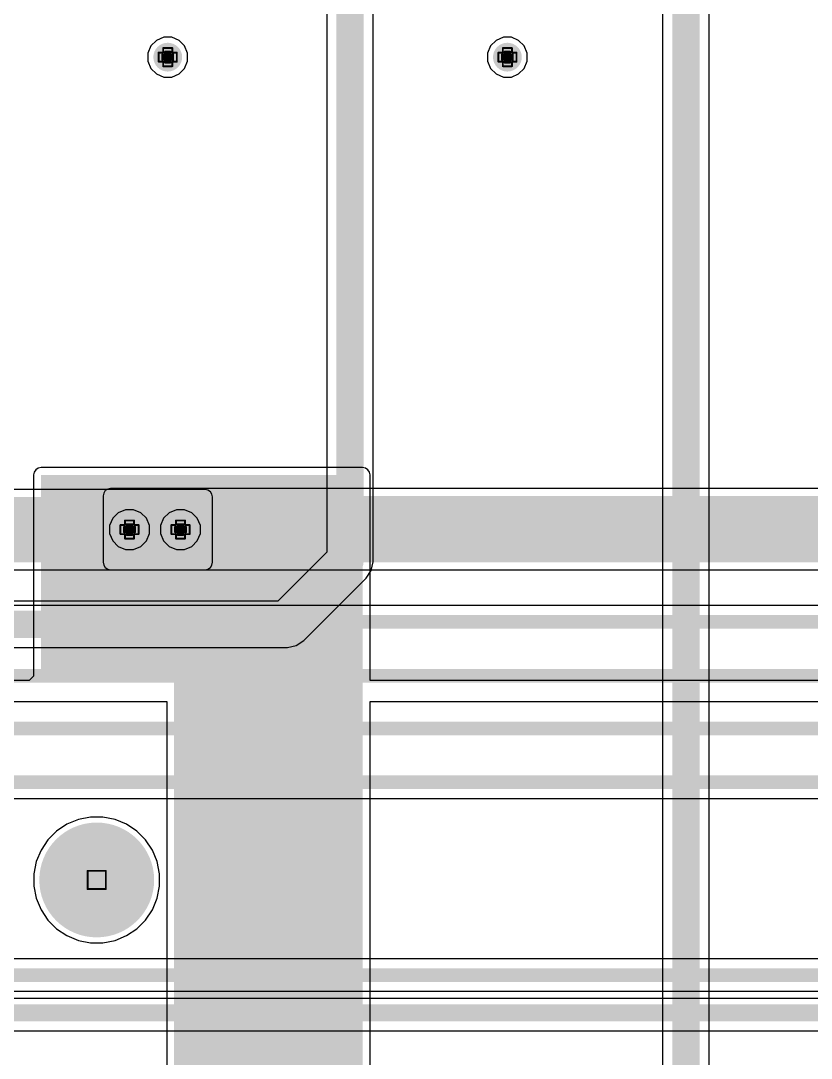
# Model space of a CAD drawing. Header units: inches. Extents: x -7 to 5163, y -3 to 5149.
# Drawn here: x 81.32 to 103.37, y 67.67 to 96.62 of the extents above; entities that cross this region are included whole.
import ezdxf

# ---------------------------------------------------------------- set-up
doc = ezdxf.new("R2010")
doc.units = ezdxf.units.IN
for name, color, linetype in [('Bottom Layer', 5, 'Continuous'), ('Bottom Solder', 6, 'Continuous'), ('Drill Drawing', 1, 'Continuous'), ('GND', 76, 'Continuous'), ('Multi-Layer', 9, 'Continuous'), ('Pad Holes', 156, 'Continuous'), ('PWR', 16, 'Continuous'), ('Top Layer', 1, 'Continuous'), ('Top Overlay', 2, 'Continuous'), ('Top Solder', 216, 'Continuous'), ('Via Holes', 16, 'Continuous')]:
    doc.layers.add(name, color=color, linetype=linetype)

msp = doc.modelspace()

# ---------------------------------------------------------------- hatches: boundary and pattern name
at = {"layer": 'Bottom Layer'}
h = msp.add_hatch(color=5, dxfattribs=at)
edge = h.paths.add_edge_path()
edge.add_arc((85.42, 95.606), 0.3, 0, 360)
h = msp.add_hatch(color=5, dxfattribs=at)
edge = h.paths.add_edge_path()
edge.add_arc((94.894, 95.606), 0.3, 0, 360)
msp.add_hatch(color=5, dxfattribs=at).paths.add_polyline_path([(9.55, 81.509), (86.462, 81.509), (86.462, 83.333), (9.55, 83.333)])
h = msp.add_hatch(color=5, dxfattribs=at)
edge = h.paths.add_edge_path()
edge.add_arc((84.353, 82.423), 0.3, 0, 360)
h = msp.add_hatch(color=5, dxfattribs=at)
edge = h.paths.add_edge_path()
edge.add_arc((85.776, 82.423), 0.3, 0, 360)
h = msp.add_hatch(color=5, dxfattribs=at)
edge = h.paths.add_edge_path()
edge.add_arc((83.439, 72.644), 1.5, 0, 360)
at = {"layer": 'Bottom Solder'}
h = msp.add_hatch(color=6, dxfattribs=at)
edge = h.paths.add_edge_path()
edge.add_arc((85.42, 95.606), 0.402, 0, 360)
h = msp.add_hatch(color=6, dxfattribs=at)
edge = h.paths.add_edge_path()
edge.add_arc((94.894, 95.606), 0.402, 0, 360)
h = msp.add_hatch(color=6, dxfattribs=at)
edge = h.paths.add_edge_path()
edge.add_arc((84.353, 82.423), 0.402, 0, 360)
h = msp.add_hatch(color=6, dxfattribs=at)
edge = h.paths.add_edge_path()
edge.add_arc((85.776, 82.423), 0.402, 0, 360)
h = msp.add_hatch(color=6, dxfattribs=at)
edge = h.paths.add_edge_path()
edge.add_arc((83.439, 72.644), 1.602, 0, 360)
at = {"layer": 'GND'}
h = msp.add_hatch(color=76, dxfattribs=at)
edge = h.paths.add_edge_path()
edge.add_arc((85.42, 95.606), 0.3, 0, 360)
h = msp.add_hatch(color=76, dxfattribs=at)
edge = h.paths.add_edge_path()
edge.add_arc((94.894, 95.606), 0.3, 0, 360)
h = msp.add_hatch(color=76, dxfattribs=at)
edge = h.paths.add_edge_path()
edge.add_arc((84.353, 82.423), 0.3, 0, 360)
h = msp.add_hatch(color=76, dxfattribs=at)
edge = h.paths.add_edge_path()
edge.add_arc((85.776, 82.423), 0.3, 0, 360)
h = msp.add_hatch(color=76, dxfattribs=at)
edge = h.paths.add_edge_path()
edge.add_arc((83.439, 72.644), 1.5, 0, 360)
at = {"layer": 'Multi-Layer'}
h = msp.add_hatch(color=9, dxfattribs=at)
edge = h.paths.add_edge_path()
edge.add_arc((83.439, 72.644), 1.5, 0, 360)
at = {"layer": 'Pad Holes'}
h = msp.add_hatch(color=7, dxfattribs=at)
edge = h.paths.add_edge_path()
edge.add_arc((83.439, 72.644), 1.5, 0, 360)
at = {"layer": 'PWR'}
h = msp.add_hatch(color=16, dxfattribs=at)
edge = h.paths.add_edge_path()
edge.add_arc((85.42, 95.606), 0.3, 0, 360)
h = msp.add_hatch(color=16, dxfattribs=at)
edge = h.paths.add_edge_path()
edge.add_arc((94.894, 95.606), 0.3, 0, 360)
for points in [[(81.885, 78.207), (90.856, 78.207), (90.856, 83.947), (81.885, 83.947)], [(85.598, 59.334), (90.856, 59.334), (90.856, 83.947), (85.598, 83.947)]]:
    msp.add_hatch(color=16, dxfattribs=at).paths.add_polyline_path(points)
h = msp.add_hatch(color=16, dxfattribs=at)
edge = h.paths.add_edge_path()
edge.add_arc((84.353, 82.423), 0.3, 0, 360)
h = msp.add_hatch(color=16, dxfattribs=at)
edge = h.paths.add_edge_path()
edge.add_arc((85.776, 82.423), 0.3, 0, 360)
h = msp.add_hatch(color=16, dxfattribs=at)
edge = h.paths.add_edge_path()
edge.add_arc((83.439, 72.644), 1.5, 0, 360)
at = {"layer": 'Top Layer'}
h = msp.add_hatch(color=1, dxfattribs=at)
edge = h.paths.add_edge_path()
edge.add_arc((85.42, 95.606), 0.3, 0, 360)
h = msp.add_hatch(color=1, dxfattribs=at)
edge = h.paths.add_edge_path()
edge.add_arc((94.894, 95.606), 0.3, 0, 360)
msp.add_hatch(color=1, dxfattribs=at).paths.add_polyline_path([(83.826, 81.509), (188.892, 81.509), (188.892, 83.363), (83.826, 83.363)])
h = msp.add_hatch(color=1, dxfattribs=at)
edge = h.paths.add_edge_path()
edge.add_arc((84.353, 82.423), 0.3, 0, 360)
h = msp.add_hatch(color=1, dxfattribs=at)
edge = h.paths.add_edge_path()
edge.add_arc((85.776, 82.423), 0.3, 0, 360)
h = msp.add_hatch(color=1, dxfattribs=at)
edge = h.paths.add_edge_path()
edge.add_arc((83.439, 72.644), 1.5, 0, 360)
at = {"layer": 'Top Solder'}
h = msp.add_hatch(color=216, dxfattribs=at)
edge = h.paths.add_edge_path()
edge.add_arc((85.42, 95.606), 0.402, 0, 360)
h = msp.add_hatch(color=216, dxfattribs=at)
edge = h.paths.add_edge_path()
edge.add_arc((94.894, 95.606), 0.402, 0, 360)
h = msp.add_hatch(color=216, dxfattribs=at)
edge = h.paths.add_edge_path()
edge.add_arc((84.353, 82.423), 0.402, 0, 360)
h = msp.add_hatch(color=216, dxfattribs=at)
edge = h.paths.add_edge_path()
edge.add_arc((85.776, 82.423), 0.402, 0, 360)
h = msp.add_hatch(color=216, dxfattribs=at)
edge = h.paths.add_edge_path()
edge.add_arc((83.439, 72.644), 1.602, 0, 360)
at = {"layer": 'Via Holes'}
h = msp.add_hatch(color=7, dxfattribs=at)
edge = h.paths.add_edge_path()
edge.add_arc((85.42, 95.606), 0.15, 0, 360)
h = msp.add_hatch(color=7, dxfattribs=at)
edge = h.paths.add_edge_path()
edge.add_arc((94.894, 95.606), 0.15, 0, 360)
h = msp.add_hatch(color=7, dxfattribs=at)
edge = h.paths.add_edge_path()
edge.add_arc((84.353, 82.423), 0.15, 0, 360)
h = msp.add_hatch(color=7, dxfattribs=at)
edge = h.paths.add_edge_path()
edge.add_arc((85.776, 82.423), 0.15, 0, 360)

# ---------------------------------------------------------------- linework, layer by layer
at = {"layer": 'Bottom Layer'}
for p, q in [((99.225, 127.965), (99.225, 11.321)), ((100.52, 11.053), (100.52, 127.965)), ((91.148, 81.525), (91.148, 116.852)), ((89.853, 116.584), (89.853, 81.793)), ((86.462, 83.54), (11.776, 83.54)), ((86.541, 83.524), (86.462, 83.54)), ((86.608, 83.479), (86.541, 83.524)), ((86.653, 83.412), (86.608, 83.479)), ((86.669, 83.333), (86.653, 83.412)), ((86.669, 81.509), (86.669, 83.333)), ((89.853, 81.793), (88.488, 80.429)), ((86.541, 81.317), (86.608, 81.362)), ((86.608, 81.362), (86.653, 81.429)), ((86.653, 81.429), (86.669, 81.509)), ((91.098, 81.277), (91.148, 81.525)), ((18.893, 81.301), (86.462, 81.301)), ((86.462, 81.301), (86.541, 81.317)), ((90.958, 81.067), (91.098, 81.277)), ((89.214, 79.324), (90.958, 81.067)), ((88.488, 80.429), (8.879, 80.429)), ((13.716, 79.134), (88.756, 79.134)), ((88.756, 79.134), (89.004, 79.183)), ((89.004, 79.183), (89.214, 79.324)), ((82.608, 74.198), (82.321, 74.006)), ((82.927, 74.331), (82.608, 74.198)), ((83.266, 74.398), (82.927, 74.331)), ((83.612, 74.398), (83.266, 74.398)), ((83.951, 74.331), (83.612, 74.398)), ((84.27, 74.198), (83.951, 74.331)), ((84.557, 74.006), (84.27, 74.198)), ((82.321, 74.006), (82.077, 73.762)), ((84.801, 73.762), (84.557, 74.006)), ((82.077, 73.762), (81.885, 73.475)), ((84.993, 73.475), (84.801, 73.762)), ((81.885, 73.475), (81.752, 73.156)), ((85.126, 73.156), (84.993, 73.475)), ((81.752, 73.156), (81.685, 72.817)), ((85.193, 72.817), (85.126, 73.156)), ((81.685, 72.817), (81.685, 72.471)), ((85.193, 72.471), (85.193, 72.817)), ((81.685, 72.471), (81.752, 72.132)), ((85.126, 72.132), (85.193, 72.471)), ((81.752, 72.132), (81.885, 71.813)), ((84.993, 71.813), (85.126, 72.132)), ((81.885, 71.813), (82.077, 71.526)), ((84.801, 71.526), (84.993, 71.813)), ((82.077, 71.526), (82.321, 71.282)), ((84.557, 71.282), (84.801, 71.526)), ((82.321, 71.282), (82.608, 71.09)), ((84.27, 71.09), (84.557, 71.282)), ((82.608, 71.09), (82.927, 70.957)), ((82.927, 70.957), (83.266, 70.89)), ((83.612, 70.89), (83.951, 70.957)), ((83.951, 70.957), (84.27, 71.09)), ((83.266, 70.89), (83.612, 70.89))]:
    msp.add_line(p, q, dxfattribs=at)
for points in [[(99.873, 11.053, 0.762, 0.762, 0), (99.873, 142.471, 0.762, 0.762, 0)], [(90.5, 81.525, 0.762, 0.762, 0), (90.5, 116.852, 0.762, 0.762, 0)], [(88.756, 79.781, 0.762, 0.762, 0), (90.5, 81.525, 0.762, 0.762, 0)], [(8.611, 79.781, 0.762, 0.762, 0), (88.756, 79.781, 0.762, 0.762, 0)]]:
    msp.add_lwpolyline(points, format="xyseb", dxfattribs=at)
for points in [[(90.31, 81.525, 0.381, 0.381, 1), (90.691, 81.525, 0.381, 0.381, 1)], [(90.31, 81.525, 0.381, 0.381, 1), (90.691, 81.525, 0.381, 0.381, 1)], [(88.566, 79.781, 0.381, 0.381, 1), (88.947, 79.781, 0.381, 0.381, 1)], [(88.566, 79.781, 0.381, 0.381, 1), (88.947, 79.781, 0.381, 0.381, 1)]]:
    msp.add_lwpolyline(points, format="xyseb", close=True, dxfattribs=at)
at = {"layer": 'Drill Drawing'}
for points in [[(85.293, 95.733, 0.0508, 0.0508, 0), (85.293, 95.86, 0.0508, 0.0508, 0)], [(85.293, 95.86, 0.0508, 0.0508, 0), (85.547, 95.86, 0.0508, 0.0508, 0)], [(85.547, 95.733, 0.0508, 0.0508, 0), (85.547, 95.86, 0.0508, 0.0508, 0)], [(94.767, 95.733, 0.0508, 0.0508, 0), (94.767, 95.86, 0.0508, 0.0508, 0)], [(94.767, 95.86, 0.0508, 0.0508, 0), (95.021, 95.86, 0.0508, 0.0508, 0)], [(95.021, 95.733, 0.0508, 0.0508, 0), (95.021, 95.86, 0.0508, 0.0508, 0)], [(85.166, 95.479, 0.0508, 0.0508, 0), (85.166, 95.733, 0.0508, 0.0508, 0)], [(85.166, 95.733, 0.0508, 0.0508, 0), (85.293, 95.733, 0.0508, 0.0508, 0)], [(85.268, 95.529, 0.0508, 0.0508, 0), (85.268, 95.682, 0.0508, 0.0508, 0)], [(85.268, 95.682, 0.0508, 0.0508, 0), (85.344, 95.682, 0.0508, 0.0508, 0)], [(85.268, 95.529, 0.0508, 0.0508, 0), (85.344, 95.529, 0.0508, 0.0508, 0)], [(85.344, 95.682, 0.0508, 0.0508, 0), (85.344, 95.758, 0.0508, 0.0508, 0)], [(85.344, 95.758, 0.0508, 0.0508, 0), (85.496, 95.758, 0.0508, 0.0508, 0)], [(85.344, 95.453, 0.0508, 0.0508, 0), (85.344, 95.529, 0.0508, 0.0508, 0)], [(85.496, 95.682, 0.0508, 0.0508, 0), (85.496, 95.758, 0.0508, 0.0508, 0)], [(85.496, 95.682, 0.0508, 0.0508, 0), (85.573, 95.682, 0.0508, 0.0508, 0)], [(85.496, 95.529, 0.0508, 0.0508, 0), (85.573, 95.529, 0.0508, 0.0508, 0)], [(85.496, 95.453, 0.0508, 0.0508, 0), (85.496, 95.529, 0.0508, 0.0508, 0)], [(85.547, 95.733, 0.0508, 0.0508, 0), (85.674, 95.733, 0.0508, 0.0508, 0)], [(85.573, 95.529, 0.0508, 0.0508, 0), (85.573, 95.682, 0.0508, 0.0508, 0)], [(85.674, 95.479, 0.0508, 0.0508, 0), (85.674, 95.733, 0.0508, 0.0508, 0)], [(94.64, 95.479, 0.0508, 0.0508, 0), (94.64, 95.733, 0.0508, 0.0508, 0)], [(94.64, 95.733, 0.0508, 0.0508, 0), (94.767, 95.733, 0.0508, 0.0508, 0)], [(94.742, 95.529, 0.0508, 0.0508, 0), (94.742, 95.682, 0.0508, 0.0508, 0)], [(94.742, 95.682, 0.0508, 0.0508, 0), (94.818, 95.682, 0.0508, 0.0508, 0)], [(94.742, 95.529, 0.0508, 0.0508, 0), (94.818, 95.529, 0.0508, 0.0508, 0)], [(94.818, 95.682, 0.0508, 0.0508, 0), (94.818, 95.758, 0.0508, 0.0508, 0)], [(94.818, 95.758, 0.0508, 0.0508, 0), (94.971, 95.758, 0.0508, 0.0508, 0)], [(94.818, 95.453, 0.0508, 0.0508, 0), (94.818, 95.529, 0.0508, 0.0508, 0)], [(94.971, 95.682, 0.0508, 0.0508, 0), (94.971, 95.758, 0.0508, 0.0508, 0)], [(94.971, 95.682, 0.0508, 0.0508, 0), (95.047, 95.682, 0.0508, 0.0508, 0)], [(94.971, 95.529, 0.0508, 0.0508, 0), (95.047, 95.529, 0.0508, 0.0508, 0)], [(94.971, 95.453, 0.0508, 0.0508, 0), (94.971, 95.529, 0.0508, 0.0508, 0)], [(95.021, 95.733, 0.0508, 0.0508, 0), (95.148, 95.733, 0.0508, 0.0508, 0)], [(95.047, 95.529, 0.0508, 0.0508, 0), (95.047, 95.682, 0.0508, 0.0508, 0)], [(95.148, 95.479, 0.0508, 0.0508, 0), (95.148, 95.733, 0.0508, 0.0508, 0)], [(85.166, 95.479, 0.0508, 0.0508, 0), (85.293, 95.479, 0.0508, 0.0508, 0)], [(85.293, 95.352, 0.0508, 0.0508, 0), (85.293, 95.479, 0.0508, 0.0508, 0)], [(85.293, 95.352, 0.0508, 0.0508, 0), (85.547, 95.352, 0.0508, 0.0508, 0)], [(85.344, 95.453, 0.0508, 0.0508, 0), (85.496, 95.453, 0.0508, 0.0508, 0)], [(85.547, 95.479, 0.0508, 0.0508, 0), (85.674, 95.479, 0.0508, 0.0508, 0)], [(85.547, 95.352, 0.0508, 0.0508, 0), (85.547, 95.479, 0.0508, 0.0508, 0)], [(94.64, 95.479, 0.0508, 0.0508, 0), (94.767, 95.479, 0.0508, 0.0508, 0)], [(94.767, 95.352, 0.0508, 0.0508, 0), (94.767, 95.479, 0.0508, 0.0508, 0)], [(94.767, 95.352, 0.0508, 0.0508, 0), (95.021, 95.352, 0.0508, 0.0508, 0)], [(94.818, 95.453, 0.0508, 0.0508, 0), (94.971, 95.453, 0.0508, 0.0508, 0)], [(95.021, 95.479, 0.0508, 0.0508, 0), (95.148, 95.479, 0.0508, 0.0508, 0)], [(95.021, 95.352, 0.0508, 0.0508, 0), (95.021, 95.479, 0.0508, 0.0508, 0)], [(84.099, 82.296, 0.0508, 0.0508, 0), (84.099, 82.55, 0.0508, 0.0508, 0)], [(84.099, 82.55, 0.0508, 0.0508, 0), (84.226, 82.55, 0.0508, 0.0508, 0)], [(84.201, 82.347, 0.0508, 0.0508, 0), (84.201, 82.499, 0.0508, 0.0508, 0)], [(84.201, 82.499, 0.0508, 0.0508, 0), (84.277, 82.499, 0.0508, 0.0508, 0)], [(84.226, 82.55, 0.0508, 0.0508, 0), (84.226, 82.677, 0.0508, 0.0508, 0)], [(84.226, 82.677, 0.0508, 0.0508, 0), (84.48, 82.677, 0.0508, 0.0508, 0)], [(84.277, 82.499, 0.0508, 0.0508, 0), (84.277, 82.575, 0.0508, 0.0508, 0)], [(84.277, 82.575, 0.0508, 0.0508, 0), (84.43, 82.575, 0.0508, 0.0508, 0)], [(84.43, 82.499, 0.0508, 0.0508, 0), (84.43, 82.575, 0.0508, 0.0508, 0)], [(84.43, 82.499, 0.0508, 0.0508, 0), (84.506, 82.499, 0.0508, 0.0508, 0)], [(84.48, 82.55, 0.0508, 0.0508, 0), (84.48, 82.677, 0.0508, 0.0508, 0)], [(84.48, 82.55, 0.0508, 0.0508, 0), (84.607, 82.55, 0.0508, 0.0508, 0)], [(84.506, 82.347, 0.0508, 0.0508, 0), (84.506, 82.499, 0.0508, 0.0508, 0)], [(84.607, 82.296, 0.0508, 0.0508, 0), (84.607, 82.55, 0.0508, 0.0508, 0)], [(85.522, 82.296, 0.0508, 0.0508, 0), (85.522, 82.55, 0.0508, 0.0508, 0)], [(85.522, 82.55, 0.0508, 0.0508, 0), (85.649, 82.55, 0.0508, 0.0508, 0)], [(85.623, 82.347, 0.0508, 0.0508, 0), (85.623, 82.499, 0.0508, 0.0508, 0)], [(85.623, 82.499, 0.0508, 0.0508, 0), (85.7, 82.499, 0.0508, 0.0508, 0)], [(85.649, 82.55, 0.0508, 0.0508, 0), (85.649, 82.677, 0.0508, 0.0508, 0)], [(85.649, 82.677, 0.0508, 0.0508, 0), (85.903, 82.677, 0.0508, 0.0508, 0)], [(85.7, 82.499, 0.0508, 0.0508, 0), (85.7, 82.575, 0.0508, 0.0508, 0)], [(85.7, 82.575, 0.0508, 0.0508, 0), (85.852, 82.575, 0.0508, 0.0508, 0)], [(85.852, 82.499, 0.0508, 0.0508, 0), (85.852, 82.575, 0.0508, 0.0508, 0)], [(85.852, 82.499, 0.0508, 0.0508, 0), (85.928, 82.499, 0.0508, 0.0508, 0)], [(85.903, 82.55, 0.0508, 0.0508, 0), (85.903, 82.677, 0.0508, 0.0508, 0)], [(85.903, 82.55, 0.0508, 0.0508, 0), (86.03, 82.55, 0.0508, 0.0508, 0)], [(85.928, 82.347, 0.0508, 0.0508, 0), (85.928, 82.499, 0.0508, 0.0508, 0)], [(86.03, 82.296, 0.0508, 0.0508, 0), (86.03, 82.55, 0.0508, 0.0508, 0)], [(84.099, 82.296, 0.0508, 0.0508, 0), (84.226, 82.296, 0.0508, 0.0508, 0)], [(84.201, 82.347, 0.0508, 0.0508, 0), (84.277, 82.347, 0.0508, 0.0508, 0)], [(84.226, 82.169, 0.0508, 0.0508, 0), (84.226, 82.296, 0.0508, 0.0508, 0)], [(84.277, 82.271, 0.0508, 0.0508, 0), (84.277, 82.347, 0.0508, 0.0508, 0)], [(84.277, 82.271, 0.0508, 0.0508, 0), (84.43, 82.271, 0.0508, 0.0508, 0)], [(84.43, 82.347, 0.0508, 0.0508, 0), (84.506, 82.347, 0.0508, 0.0508, 0)], [(84.43, 82.271, 0.0508, 0.0508, 0), (84.43, 82.347, 0.0508, 0.0508, 0)], [(84.48, 82.296, 0.0508, 0.0508, 0), (84.607, 82.296, 0.0508, 0.0508, 0)], [(84.48, 82.169, 0.0508, 0.0508, 0), (84.48, 82.296, 0.0508, 0.0508, 0)], [(85.522, 82.296, 0.0508, 0.0508, 0), (85.649, 82.296, 0.0508, 0.0508, 0)], [(85.623, 82.347, 0.0508, 0.0508, 0), (85.7, 82.347, 0.0508, 0.0508, 0)], [(85.649, 82.169, 0.0508, 0.0508, 0), (85.649, 82.296, 0.0508, 0.0508, 0)], [(85.7, 82.271, 0.0508, 0.0508, 0), (85.7, 82.347, 0.0508, 0.0508, 0)], [(85.7, 82.271, 0.0508, 0.0508, 0), (85.852, 82.271, 0.0508, 0.0508, 0)], [(85.852, 82.347, 0.0508, 0.0508, 0), (85.928, 82.347, 0.0508, 0.0508, 0)], [(85.852, 82.271, 0.0508, 0.0508, 0), (85.852, 82.347, 0.0508, 0.0508, 0)], [(85.903, 82.296, 0.0508, 0.0508, 0), (86.03, 82.296, 0.0508, 0.0508, 0)], [(85.903, 82.169, 0.0508, 0.0508, 0), (85.903, 82.296, 0.0508, 0.0508, 0)], [(84.226, 82.169, 0.0508, 0.0508, 0), (84.48, 82.169, 0.0508, 0.0508, 0)], [(85.649, 82.169, 0.0508, 0.0508, 0), (85.903, 82.169, 0.0508, 0.0508, 0)], [(83.185, 72.898, 0.0508, 0.0508, 0), (83.693, 72.898, 0.0508, 0.0508, 0)], [(83.185, 72.39, 0.0508, 0.0508, 0), (83.185, 72.898, 0.0508, 0.0508, 0)], [(83.693, 72.39, 0.0508, 0.0508, 0), (83.693, 72.898, 0.0508, 0.0508, 0)], [(83.185, 72.39, 0.0508, 0.0508, 0), (83.693, 72.39, 0.0508, 0.0508, 0)]]:
    msp.add_lwpolyline(points, format="xyseb", dxfattribs=at)
for points in [[(85.28, 95.86, 0.0254, 0.0254, 1), (85.306, 95.86, 0.0254, 0.0254, 1)], [(85.28, 95.86, 0.0254, 0.0254, 1), (85.306, 95.86, 0.0254, 0.0254, 1)], [(85.534, 95.86, 0.0254, 0.0254, 1), (85.56, 95.86, 0.0254, 0.0254, 1)], [(85.534, 95.86, 0.0254, 0.0254, 1), (85.56, 95.86, 0.0254, 0.0254, 1)], [(94.755, 95.86, 0.0254, 0.0254, 1), (94.78, 95.86, 0.0254, 0.0254, 1)], [(94.755, 95.86, 0.0254, 0.0254, 1), (94.78, 95.86, 0.0254, 0.0254, 1)], [(95.009, 95.86, 0.0254, 0.0254, 1), (95.034, 95.86, 0.0254, 0.0254, 1)], [(95.009, 95.86, 0.0254, 0.0254, 1), (95.034, 95.86, 0.0254, 0.0254, 1)], [(85.153, 95.733, 0.0254, 0.0254, 1), (85.179, 95.733, 0.0254, 0.0254, 1)], [(85.153, 95.733, 0.0254, 0.0254, 1), (85.179, 95.733, 0.0254, 0.0254, 1)], [(85.255, 95.682, 0.0254, 0.0254, 1), (85.28, 95.682, 0.0254, 0.0254, 1)], [(85.255, 95.682, 0.0254, 0.0254, 1), (85.28, 95.682, 0.0254, 0.0254, 1)], [(85.255, 95.529, 0.0254, 0.0254, 1), (85.28, 95.529, 0.0254, 0.0254, 1)], [(85.255, 95.529, 0.0254, 0.0254, 1), (85.28, 95.529, 0.0254, 0.0254, 1)], [(85.28, 95.733, 0.0254, 0.0254, 1), (85.306, 95.733, 0.0254, 0.0254, 1)], [(85.28, 95.733, 0.0254, 0.0254, 1), (85.306, 95.733, 0.0254, 0.0254, 1)], [(85.331, 95.758, 0.0254, 0.0254, 1), (85.357, 95.758, 0.0254, 0.0254, 1)], [(85.331, 95.758, 0.0254, 0.0254, 1), (85.357, 95.758, 0.0254, 0.0254, 1)], [(85.331, 95.682, 0.0254, 0.0254, 1), (85.357, 95.682, 0.0254, 0.0254, 1)], [(85.331, 95.682, 0.0254, 0.0254, 1), (85.357, 95.682, 0.0254, 0.0254, 1)], [(85.331, 95.529, 0.0254, 0.0254, 1), (85.357, 95.529, 0.0254, 0.0254, 1)], [(85.331, 95.529, 0.0254, 0.0254, 1), (85.357, 95.529, 0.0254, 0.0254, 1)], [(85.484, 95.758, 0.0254, 0.0254, 1), (85.509, 95.758, 0.0254, 0.0254, 1)], [(85.484, 95.758, 0.0254, 0.0254, 1), (85.509, 95.758, 0.0254, 0.0254, 1)], [(85.484, 95.682, 0.0254, 0.0254, 1), (85.509, 95.682, 0.0254, 0.0254, 1)], [(85.484, 95.682, 0.0254, 0.0254, 1), (85.509, 95.682, 0.0254, 0.0254, 1)], [(85.484, 95.529, 0.0254, 0.0254, 1), (85.509, 95.529, 0.0254, 0.0254, 1)], [(85.484, 95.529, 0.0254, 0.0254, 1), (85.509, 95.529, 0.0254, 0.0254, 1)], [(85.534, 95.733, 0.0254, 0.0254, 1), (85.56, 95.733, 0.0254, 0.0254, 1)], [(85.534, 95.733, 0.0254, 0.0254, 1), (85.56, 95.733, 0.0254, 0.0254, 1)], [(85.56, 95.682, 0.0254, 0.0254, 1), (85.585, 95.682, 0.0254, 0.0254, 1)], [(85.56, 95.682, 0.0254, 0.0254, 1), (85.585, 95.682, 0.0254, 0.0254, 1)], [(85.56, 95.529, 0.0254, 0.0254, 1), (85.585, 95.529, 0.0254, 0.0254, 1)], [(85.56, 95.529, 0.0254, 0.0254, 1), (85.585, 95.529, 0.0254, 0.0254, 1)], [(85.661, 95.733, 0.0254, 0.0254, 1), (85.687, 95.733, 0.0254, 0.0254, 1)], [(85.661, 95.733, 0.0254, 0.0254, 1), (85.687, 95.733, 0.0254, 0.0254, 1)], [(94.628, 95.733, 0.0254, 0.0254, 1), (94.653, 95.733, 0.0254, 0.0254, 1)], [(94.628, 95.733, 0.0254, 0.0254, 1), (94.653, 95.733, 0.0254, 0.0254, 1)], [(94.729, 95.682, 0.0254, 0.0254, 1), (94.755, 95.682, 0.0254, 0.0254, 1)], [(94.729, 95.682, 0.0254, 0.0254, 1), (94.755, 95.682, 0.0254, 0.0254, 1)], [(94.729, 95.529, 0.0254, 0.0254, 1), (94.755, 95.529, 0.0254, 0.0254, 1)], [(94.729, 95.529, 0.0254, 0.0254, 1), (94.755, 95.529, 0.0254, 0.0254, 1)], [(94.755, 95.733, 0.0254, 0.0254, 1), (94.78, 95.733, 0.0254, 0.0254, 1)], [(94.755, 95.733, 0.0254, 0.0254, 1), (94.78, 95.733, 0.0254, 0.0254, 1)], [(94.805, 95.758, 0.0254, 0.0254, 1), (94.831, 95.758, 0.0254, 0.0254, 1)], [(94.805, 95.758, 0.0254, 0.0254, 1), (94.831, 95.758, 0.0254, 0.0254, 1)], [(94.805, 95.682, 0.0254, 0.0254, 1), (94.831, 95.682, 0.0254, 0.0254, 1)], [(94.805, 95.682, 0.0254, 0.0254, 1), (94.831, 95.682, 0.0254, 0.0254, 1)], [(94.805, 95.529, 0.0254, 0.0254, 1), (94.831, 95.529, 0.0254, 0.0254, 1)], [(94.805, 95.529, 0.0254, 0.0254, 1), (94.831, 95.529, 0.0254, 0.0254, 1)], [(94.958, 95.758, 0.0254, 0.0254, 1), (94.983, 95.758, 0.0254, 0.0254, 1)], [(94.958, 95.758, 0.0254, 0.0254, 1), (94.983, 95.758, 0.0254, 0.0254, 1)], [(94.958, 95.682, 0.0254, 0.0254, 1), (94.983, 95.682, 0.0254, 0.0254, 1)], [(94.958, 95.682, 0.0254, 0.0254, 1), (94.983, 95.682, 0.0254, 0.0254, 1)], [(94.958, 95.529, 0.0254, 0.0254, 1), (94.983, 95.529, 0.0254, 0.0254, 1)], [(94.958, 95.529, 0.0254, 0.0254, 1), (94.983, 95.529, 0.0254, 0.0254, 1)], [(95.009, 95.733, 0.0254, 0.0254, 1), (95.034, 95.733, 0.0254, 0.0254, 1)], [(95.009, 95.733, 0.0254, 0.0254, 1), (95.034, 95.733, 0.0254, 0.0254, 1)], [(95.034, 95.682, 0.0254, 0.0254, 1), (95.059, 95.682, 0.0254, 0.0254, 1)], [(95.034, 95.682, 0.0254, 0.0254, 1), (95.059, 95.682, 0.0254, 0.0254, 1)], [(95.034, 95.529, 0.0254, 0.0254, 1), (95.059, 95.529, 0.0254, 0.0254, 1)], [(95.034, 95.529, 0.0254, 0.0254, 1), (95.059, 95.529, 0.0254, 0.0254, 1)], [(95.136, 95.733, 0.0254, 0.0254, 1), (95.161, 95.733, 0.0254, 0.0254, 1)], [(95.136, 95.733, 0.0254, 0.0254, 1), (95.161, 95.733, 0.0254, 0.0254, 1)], [(85.153, 95.479, 0.0254, 0.0254, 1), (85.179, 95.479, 0.0254, 0.0254, 1)], [(85.153, 95.479, 0.0254, 0.0254, 1), (85.179, 95.479, 0.0254, 0.0254, 1)], [(85.28, 95.479, 0.0254, 0.0254, 1), (85.306, 95.479, 0.0254, 0.0254, 1)], [(85.28, 95.479, 0.0254, 0.0254, 1), (85.306, 95.479, 0.0254, 0.0254, 1)], [(85.28, 95.352, 0.0254, 0.0254, 1), (85.306, 95.352, 0.0254, 0.0254, 1)], [(85.28, 95.352, 0.0254, 0.0254, 1), (85.306, 95.352, 0.0254, 0.0254, 1)], [(85.331, 95.453, 0.0254, 0.0254, 1), (85.357, 95.453, 0.0254, 0.0254, 1)], [(85.331, 95.453, 0.0254, 0.0254, 1), (85.357, 95.453, 0.0254, 0.0254, 1)], [(85.484, 95.453, 0.0254, 0.0254, 1), (85.509, 95.453, 0.0254, 0.0254, 1)], [(85.484, 95.453, 0.0254, 0.0254, 1), (85.509, 95.453, 0.0254, 0.0254, 1)], [(85.534, 95.479, 0.0254, 0.0254, 1), (85.56, 95.479, 0.0254, 0.0254, 1)], [(85.534, 95.479, 0.0254, 0.0254, 1), (85.56, 95.479, 0.0254, 0.0254, 1)], [(85.534, 95.352, 0.0254, 0.0254, 1), (85.56, 95.352, 0.0254, 0.0254, 1)], [(85.534, 95.352, 0.0254, 0.0254, 1), (85.56, 95.352, 0.0254, 0.0254, 1)], [(85.661, 95.479, 0.0254, 0.0254, 1), (85.687, 95.479, 0.0254, 0.0254, 1)], [(85.661, 95.479, 0.0254, 0.0254, 1), (85.687, 95.479, 0.0254, 0.0254, 1)], [(94.628, 95.479, 0.0254, 0.0254, 1), (94.653, 95.479, 0.0254, 0.0254, 1)], [(94.628, 95.479, 0.0254, 0.0254, 1), (94.653, 95.479, 0.0254, 0.0254, 1)], [(94.755, 95.479, 0.0254, 0.0254, 1), (94.78, 95.479, 0.0254, 0.0254, 1)], [(94.755, 95.479, 0.0254, 0.0254, 1), (94.78, 95.479, 0.0254, 0.0254, 1)], [(94.755, 95.352, 0.0254, 0.0254, 1), (94.78, 95.352, 0.0254, 0.0254, 1)], [(94.755, 95.352, 0.0254, 0.0254, 1), (94.78, 95.352, 0.0254, 0.0254, 1)], [(94.805, 95.453, 0.0254, 0.0254, 1), (94.831, 95.453, 0.0254, 0.0254, 1)], [(94.805, 95.453, 0.0254, 0.0254, 1), (94.831, 95.453, 0.0254, 0.0254, 1)], [(94.958, 95.453, 0.0254, 0.0254, 1), (94.983, 95.453, 0.0254, 0.0254, 1)], [(94.958, 95.453, 0.0254, 0.0254, 1), (94.983, 95.453, 0.0254, 0.0254, 1)], [(95.009, 95.479, 0.0254, 0.0254, 1), (95.034, 95.479, 0.0254, 0.0254, 1)], [(95.009, 95.479, 0.0254, 0.0254, 1), (95.034, 95.479, 0.0254, 0.0254, 1)], [(95.009, 95.352, 0.0254, 0.0254, 1), (95.034, 95.352, 0.0254, 0.0254, 1)], [(95.009, 95.352, 0.0254, 0.0254, 1), (95.034, 95.352, 0.0254, 0.0254, 1)], [(95.136, 95.479, 0.0254, 0.0254, 1), (95.161, 95.479, 0.0254, 0.0254, 1)], [(95.136, 95.479, 0.0254, 0.0254, 1), (95.161, 95.479, 0.0254, 0.0254, 1)], [(84.087, 82.55, 0.0254, 0.0254, 1), (84.112, 82.55, 0.0254, 0.0254, 1)], [(84.087, 82.55, 0.0254, 0.0254, 1), (84.112, 82.55, 0.0254, 0.0254, 1)], [(84.188, 82.499, 0.0254, 0.0254, 1), (84.214, 82.499, 0.0254, 0.0254, 1)], [(84.188, 82.499, 0.0254, 0.0254, 1), (84.214, 82.499, 0.0254, 0.0254, 1)], [(84.214, 82.677, 0.0254, 0.0254, 1), (84.239, 82.677, 0.0254, 0.0254, 1)], [(84.214, 82.677, 0.0254, 0.0254, 1), (84.239, 82.677, 0.0254, 0.0254, 1)], [(84.214, 82.55, 0.0254, 0.0254, 1), (84.239, 82.55, 0.0254, 0.0254, 1)], [(84.214, 82.55, 0.0254, 0.0254, 1), (84.239, 82.55, 0.0254, 0.0254, 1)], [(84.264, 82.575, 0.0254, 0.0254, 1), (84.29, 82.575, 0.0254, 0.0254, 1)], [(84.264, 82.575, 0.0254, 0.0254, 1), (84.29, 82.575, 0.0254, 0.0254, 1)], [(84.264, 82.499, 0.0254, 0.0254, 1), (84.29, 82.499, 0.0254, 0.0254, 1)], [(84.264, 82.499, 0.0254, 0.0254, 1), (84.29, 82.499, 0.0254, 0.0254, 1)], [(84.417, 82.575, 0.0254, 0.0254, 1), (84.442, 82.575, 0.0254, 0.0254, 1)], [(84.417, 82.575, 0.0254, 0.0254, 1), (84.442, 82.575, 0.0254, 0.0254, 1)], [(84.417, 82.499, 0.0254, 0.0254, 1), (84.442, 82.499, 0.0254, 0.0254, 1)], [(84.417, 82.499, 0.0254, 0.0254, 1), (84.442, 82.499, 0.0254, 0.0254, 1)], [(84.468, 82.677, 0.0254, 0.0254, 1), (84.493, 82.677, 0.0254, 0.0254, 1)], [(84.468, 82.677, 0.0254, 0.0254, 1), (84.493, 82.677, 0.0254, 0.0254, 1)], [(84.468, 82.55, 0.0254, 0.0254, 1), (84.493, 82.55, 0.0254, 0.0254, 1)], [(84.468, 82.55, 0.0254, 0.0254, 1), (84.493, 82.55, 0.0254, 0.0254, 1)], [(84.493, 82.499, 0.0254, 0.0254, 1), (84.519, 82.499, 0.0254, 0.0254, 1)], [(84.493, 82.499, 0.0254, 0.0254, 1), (84.519, 82.499, 0.0254, 0.0254, 1)], [(84.595, 82.55, 0.0254, 0.0254, 1), (84.62, 82.55, 0.0254, 0.0254, 1)], [(84.595, 82.55, 0.0254, 0.0254, 1), (84.62, 82.55, 0.0254, 0.0254, 1)], [(85.509, 82.55, 0.0254, 0.0254, 1), (85.534, 82.55, 0.0254, 0.0254, 1)], [(85.509, 82.55, 0.0254, 0.0254, 1), (85.534, 82.55, 0.0254, 0.0254, 1)], [(85.611, 82.499, 0.0254, 0.0254, 1), (85.636, 82.499, 0.0254, 0.0254, 1)], [(85.611, 82.499, 0.0254, 0.0254, 1), (85.636, 82.499, 0.0254, 0.0254, 1)], [(85.636, 82.677, 0.0254, 0.0254, 1), (85.661, 82.677, 0.0254, 0.0254, 1)], [(85.636, 82.677, 0.0254, 0.0254, 1), (85.661, 82.677, 0.0254, 0.0254, 1)], [(85.636, 82.55, 0.0254, 0.0254, 1), (85.661, 82.55, 0.0254, 0.0254, 1)], [(85.636, 82.55, 0.0254, 0.0254, 1), (85.661, 82.55, 0.0254, 0.0254, 1)], [(85.687, 82.575, 0.0254, 0.0254, 1), (85.712, 82.575, 0.0254, 0.0254, 1)], [(85.687, 82.575, 0.0254, 0.0254, 1), (85.712, 82.575, 0.0254, 0.0254, 1)], [(85.687, 82.499, 0.0254, 0.0254, 1), (85.712, 82.499, 0.0254, 0.0254, 1)], [(85.687, 82.499, 0.0254, 0.0254, 1), (85.712, 82.499, 0.0254, 0.0254, 1)], [(85.839, 82.575, 0.0254, 0.0254, 1), (85.865, 82.575, 0.0254, 0.0254, 1)], [(85.839, 82.575, 0.0254, 0.0254, 1), (85.865, 82.575, 0.0254, 0.0254, 1)], [(85.839, 82.499, 0.0254, 0.0254, 1), (85.865, 82.499, 0.0254, 0.0254, 1)], [(85.839, 82.499, 0.0254, 0.0254, 1), (85.865, 82.499, 0.0254, 0.0254, 1)], [(85.89, 82.677, 0.0254, 0.0254, 1), (85.915, 82.677, 0.0254, 0.0254, 1)], [(85.89, 82.677, 0.0254, 0.0254, 1), (85.915, 82.677, 0.0254, 0.0254, 1)], [(85.89, 82.55, 0.0254, 0.0254, 1), (85.915, 82.55, 0.0254, 0.0254, 1)], [(85.89, 82.55, 0.0254, 0.0254, 1), (85.915, 82.55, 0.0254, 0.0254, 1)], [(85.915, 82.499, 0.0254, 0.0254, 1), (85.941, 82.499, 0.0254, 0.0254, 1)], [(85.915, 82.499, 0.0254, 0.0254, 1), (85.941, 82.499, 0.0254, 0.0254, 1)], [(86.017, 82.55, 0.0254, 0.0254, 1), (86.043, 82.55, 0.0254, 0.0254, 1)], [(86.017, 82.55, 0.0254, 0.0254, 1), (86.043, 82.55, 0.0254, 0.0254, 1)], [(84.087, 82.296, 0.0254, 0.0254, 1), (84.112, 82.296, 0.0254, 0.0254, 1)], [(84.087, 82.296, 0.0254, 0.0254, 1), (84.112, 82.296, 0.0254, 0.0254, 1)], [(84.188, 82.347, 0.0254, 0.0254, 1), (84.214, 82.347, 0.0254, 0.0254, 1)], [(84.188, 82.347, 0.0254, 0.0254, 1), (84.214, 82.347, 0.0254, 0.0254, 1)], [(84.214, 82.296, 0.0254, 0.0254, 1), (84.239, 82.296, 0.0254, 0.0254, 1)], [(84.214, 82.296, 0.0254, 0.0254, 1), (84.239, 82.296, 0.0254, 0.0254, 1)], [(84.264, 82.347, 0.0254, 0.0254, 1), (84.29, 82.347, 0.0254, 0.0254, 1)], [(84.264, 82.347, 0.0254, 0.0254, 1), (84.29, 82.347, 0.0254, 0.0254, 1)], [(84.264, 82.271, 0.0254, 0.0254, 1), (84.29, 82.271, 0.0254, 0.0254, 1)], [(84.264, 82.271, 0.0254, 0.0254, 1), (84.29, 82.271, 0.0254, 0.0254, 1)], [(84.417, 82.347, 0.0254, 0.0254, 1), (84.442, 82.347, 0.0254, 0.0254, 1)], [(84.417, 82.347, 0.0254, 0.0254, 1), (84.442, 82.347, 0.0254, 0.0254, 1)], [(84.417, 82.271, 0.0254, 0.0254, 1), (84.442, 82.271, 0.0254, 0.0254, 1)], [(84.417, 82.271, 0.0254, 0.0254, 1), (84.442, 82.271, 0.0254, 0.0254, 1)], [(84.468, 82.296, 0.0254, 0.0254, 1), (84.493, 82.296, 0.0254, 0.0254, 1)], [(84.468, 82.296, 0.0254, 0.0254, 1), (84.493, 82.296, 0.0254, 0.0254, 1)], [(84.493, 82.347, 0.0254, 0.0254, 1), (84.519, 82.347, 0.0254, 0.0254, 1)], [(84.493, 82.347, 0.0254, 0.0254, 1), (84.519, 82.347, 0.0254, 0.0254, 1)], [(84.595, 82.296, 0.0254, 0.0254, 1), (84.62, 82.296, 0.0254, 0.0254, 1)], [(84.595, 82.296, 0.0254, 0.0254, 1), (84.62, 82.296, 0.0254, 0.0254, 1)], [(85.509, 82.296, 0.0254, 0.0254, 1), (85.534, 82.296, 0.0254, 0.0254, 1)], [(85.509, 82.296, 0.0254, 0.0254, 1), (85.534, 82.296, 0.0254, 0.0254, 1)], [(85.611, 82.347, 0.0254, 0.0254, 1), (85.636, 82.347, 0.0254, 0.0254, 1)], [(85.611, 82.347, 0.0254, 0.0254, 1), (85.636, 82.347, 0.0254, 0.0254, 1)], [(85.636, 82.296, 0.0254, 0.0254, 1), (85.661, 82.296, 0.0254, 0.0254, 1)], [(85.636, 82.296, 0.0254, 0.0254, 1), (85.661, 82.296, 0.0254, 0.0254, 1)], [(85.687, 82.347, 0.0254, 0.0254, 1), (85.712, 82.347, 0.0254, 0.0254, 1)], [(85.687, 82.347, 0.0254, 0.0254, 1), (85.712, 82.347, 0.0254, 0.0254, 1)], [(85.687, 82.271, 0.0254, 0.0254, 1), (85.712, 82.271, 0.0254, 0.0254, 1)], [(85.687, 82.271, 0.0254, 0.0254, 1), (85.712, 82.271, 0.0254, 0.0254, 1)], [(85.839, 82.347, 0.0254, 0.0254, 1), (85.865, 82.347, 0.0254, 0.0254, 1)], [(85.839, 82.347, 0.0254, 0.0254, 1), (85.865, 82.347, 0.0254, 0.0254, 1)], [(85.839, 82.271, 0.0254, 0.0254, 1), (85.865, 82.271, 0.0254, 0.0254, 1)], [(85.839, 82.271, 0.0254, 0.0254, 1), (85.865, 82.271, 0.0254, 0.0254, 1)], [(85.89, 82.296, 0.0254, 0.0254, 1), (85.915, 82.296, 0.0254, 0.0254, 1)], [(85.89, 82.296, 0.0254, 0.0254, 1), (85.915, 82.296, 0.0254, 0.0254, 1)], [(85.915, 82.347, 0.0254, 0.0254, 1), (85.941, 82.347, 0.0254, 0.0254, 1)], [(85.915, 82.347, 0.0254, 0.0254, 1), (85.941, 82.347, 0.0254, 0.0254, 1)], [(86.017, 82.296, 0.0254, 0.0254, 1), (86.043, 82.296, 0.0254, 0.0254, 1)], [(86.017, 82.296, 0.0254, 0.0254, 1), (86.043, 82.296, 0.0254, 0.0254, 1)], [(84.214, 82.169, 0.0254, 0.0254, 1), (84.239, 82.169, 0.0254, 0.0254, 1)], [(84.214, 82.169, 0.0254, 0.0254, 1), (84.239, 82.169, 0.0254, 0.0254, 1)], [(84.468, 82.169, 0.0254, 0.0254, 1), (84.493, 82.169, 0.0254, 0.0254, 1)], [(84.468, 82.169, 0.0254, 0.0254, 1), (84.493, 82.169, 0.0254, 0.0254, 1)], [(85.636, 82.169, 0.0254, 0.0254, 1), (85.661, 82.169, 0.0254, 0.0254, 1)], [(85.636, 82.169, 0.0254, 0.0254, 1), (85.661, 82.169, 0.0254, 0.0254, 1)], [(85.89, 82.169, 0.0254, 0.0254, 1), (85.915, 82.169, 0.0254, 0.0254, 1)], [(85.89, 82.169, 0.0254, 0.0254, 1), (85.915, 82.169, 0.0254, 0.0254, 1)], [(83.172, 72.898, 0.0254, 0.0254, 1), (83.198, 72.898, 0.0254, 0.0254, 1)], [(83.172, 72.898, 0.0254, 0.0254, 1), (83.198, 72.898, 0.0254, 0.0254, 1)], [(83.68, 72.898, 0.0254, 0.0254, 1), (83.706, 72.898, 0.0254, 0.0254, 1)], [(83.68, 72.898, 0.0254, 0.0254, 1), (83.706, 72.898, 0.0254, 0.0254, 1)], [(83.172, 72.39, 0.0254, 0.0254, 1), (83.198, 72.39, 0.0254, 0.0254, 1)], [(83.172, 72.39, 0.0254, 0.0254, 1), (83.198, 72.39, 0.0254, 0.0254, 1)], [(83.68, 72.39, 0.0254, 0.0254, 1), (83.706, 72.39, 0.0254, 0.0254, 1)], [(83.68, 72.39, 0.0254, 0.0254, 1), (83.706, 72.39, 0.0254, 0.0254, 1)]]:
    msp.add_lwpolyline(points, format="xyseb", close=True, dxfattribs=at)
at = {"layer": 'GND'}
for p, q in [((84.04, 82.893), (83.884, 82.737)), ((84.243, 82.977), (84.04, 82.893)), ((84.464, 82.977), (84.243, 82.977)), ((84.667, 82.893), (84.464, 82.977)), ((84.823, 82.737), (84.667, 82.893)), ((85.462, 82.893), (85.306, 82.737)), ((85.666, 82.977), (85.462, 82.893)), ((85.886, 82.977), (85.666, 82.977)), ((86.09, 82.893), (85.886, 82.977)), ((86.245, 82.737), (86.09, 82.893)), ((83.884, 82.737), (83.799, 82.533)), ((83.799, 82.533), (83.799, 82.313)), ((84.907, 82.533), (84.823, 82.737)), ((84.907, 82.313), (84.907, 82.533)), ((85.306, 82.737), (85.222, 82.533)), ((85.222, 82.533), (85.222, 82.313)), ((86.33, 82.533), (86.245, 82.737)), ((86.33, 82.313), (86.33, 82.533)), ((83.799, 82.313), (83.884, 82.109)), ((84.823, 82.109), (84.907, 82.313)), ((85.222, 82.313), (85.306, 82.109)), ((86.245, 82.109), (86.33, 82.313)), ((83.884, 82.109), (84.04, 81.953)), ((84.04, 81.953), (84.243, 81.869)), ((84.464, 81.869), (84.667, 81.953)), ((84.667, 81.953), (84.823, 82.109)), ((85.306, 82.109), (85.462, 81.953)), ((85.462, 81.953), (85.666, 81.869)), ((85.886, 81.869), (86.09, 81.953)), ((86.09, 81.953), (86.245, 82.109)), ((84.243, 81.869), (84.464, 81.869)), ((85.666, 81.869), (85.886, 81.869)), ((82.608, 74.198), (82.321, 74.006)), ((82.927, 74.331), (82.608, 74.198)), ((83.266, 74.398), (82.927, 74.331)), ((83.612, 74.398), (83.266, 74.398)), ((83.951, 74.331), (83.612, 74.398)), ((84.27, 74.198), (83.951, 74.331)), ((84.557, 74.006), (84.27, 74.198)), ((82.321, 74.006), (82.077, 73.762)), ((84.801, 73.762), (84.557, 74.006)), ((82.077, 73.762), (81.885, 73.475)), ((84.993, 73.475), (84.801, 73.762)), ((81.885, 73.475), (81.752, 73.156)), ((85.126, 73.156), (84.993, 73.475)), ((81.752, 73.156), (81.685, 72.817)), ((85.193, 72.817), (85.126, 73.156)), ((81.685, 72.817), (81.685, 72.471)), ((85.193, 72.471), (85.193, 72.817)), ((81.685, 72.471), (81.752, 72.132)), ((85.126, 72.132), (85.193, 72.471)), ((81.752, 72.132), (81.885, 71.813)), ((84.993, 71.813), (85.126, 72.132)), ((81.885, 71.813), (82.077, 71.526)), ((84.801, 71.526), (84.993, 71.813)), ((82.077, 71.526), (82.321, 71.282)), ((84.557, 71.282), (84.801, 71.526)), ((82.321, 71.282), (82.608, 71.09)), ((84.27, 71.09), (84.557, 71.282)), ((82.608, 71.09), (82.927, 70.957)), ((82.927, 70.957), (83.266, 70.89)), ((83.612, 70.89), (83.951, 70.957)), ((83.951, 70.957), (84.27, 71.09)), ((83.266, 70.89), (83.612, 70.89))]:
    msp.add_line(p, q, dxfattribs=at)
at = {"layer": 'PWR'}
for p, q in [((85.31, 96.16), (85.106, 96.075)), ((85.53, 96.16), (85.31, 96.16)), ((85.734, 96.075), (85.53, 96.16)), ((94.784, 96.16), (94.581, 96.075)), ((95.005, 96.16), (94.784, 96.16)), ((95.208, 96.075), (95.005, 96.16)), ((84.951, 95.919), (84.866, 95.716)), ((85.106, 96.075), (84.951, 95.919)), ((85.89, 95.919), (85.734, 96.075)), ((85.974, 95.716), (85.89, 95.919)), ((94.425, 95.919), (94.34, 95.716)), ((94.581, 96.075), (94.425, 95.919)), ((95.364, 95.919), (95.208, 96.075)), ((95.448, 95.716), (95.364, 95.919)), ((84.866, 95.716), (84.866, 95.495)), ((85.974, 95.495), (85.974, 95.716)), ((94.34, 95.716), (94.34, 95.495)), ((95.448, 95.495), (95.448, 95.716)), ((84.866, 95.495), (84.951, 95.292)), ((84.951, 95.292), (85.106, 95.136)), ((85.734, 95.136), (85.89, 95.292)), ((85.89, 95.292), (85.974, 95.495)), ((94.34, 95.495), (94.425, 95.292)), ((94.425, 95.292), (94.581, 95.136)), ((95.208, 95.136), (95.364, 95.292)), ((95.364, 95.292), (95.448, 95.495)), ((85.106, 95.136), (85.31, 95.052)), ((85.31, 95.052), (85.53, 95.052)), ((85.53, 95.052), (85.734, 95.136)), ((94.581, 95.136), (94.784, 95.052)), ((94.784, 95.052), (95.005, 95.052)), ((95.005, 95.052), (95.208, 95.136)), ((81.693, 84.026), (81.677, 83.947)), ((81.738, 84.093), (81.693, 84.026)), ((81.805, 84.138), (81.738, 84.093)), ((81.885, 84.154), (81.805, 84.138)), ((90.856, 84.154), (81.885, 84.154)), ((90.935, 84.138), (90.856, 84.154)), ((91.002, 84.093), (90.935, 84.138)), ((91.047, 84.026), (91.002, 84.093)), ((91.063, 83.947), (91.047, 84.026)), ((81.677, 83.947), (81.677, 78.334)), ((91.063, 78.207), (91.063, 83.947)), ((81.55, 78.207), (19.703, 78.207)), ((81.677, 78.334), (81.55, 78.207)), ((185.598, 78.207), (91.063, 78.207)), ((13.382, 77.622), (85.391, 77.622)), ((85.391, 77.622), (85.391, 59.334)), ((91.063, 59.334), (91.063, 77.622)), ((91.063, 77.622), (137.015, 77.622)), ((82.608, 74.198), (82.321, 74.006)), ((82.927, 74.331), (82.608, 74.198)), ((83.266, 74.398), (82.927, 74.331)), ((83.612, 74.398), (83.266, 74.398)), ((83.951, 74.331), (83.612, 74.398)), ((84.27, 74.198), (83.951, 74.331)), ((84.557, 74.006), (84.27, 74.198)), ((82.321, 74.006), (82.077, 73.762)), ((84.801, 73.762), (84.557, 74.006)), ((82.077, 73.762), (81.885, 73.475)), ((84.993, 73.475), (84.801, 73.762)), ((81.885, 73.475), (81.752, 73.156)), ((85.126, 73.156), (84.993, 73.475)), ((81.752, 73.156), (81.685, 72.817)), ((85.193, 72.817), (85.126, 73.156)), ((81.685, 72.817), (81.685, 72.471)), ((85.193, 72.471), (85.193, 72.817)), ((81.685, 72.471), (81.752, 72.132)), ((85.126, 72.132), (85.193, 72.471)), ((81.752, 72.132), (81.885, 71.813)), ((84.993, 71.813), (85.126, 72.132)), ((81.885, 71.813), (82.077, 71.526)), ((84.801, 71.526), (84.993, 71.813)), ((82.077, 71.526), (82.321, 71.282)), ((84.557, 71.282), (84.801, 71.526)), ((82.321, 71.282), (82.608, 71.09)), ((84.27, 71.09), (84.557, 71.282)), ((82.608, 71.09), (82.927, 70.957)), ((82.927, 70.957), (83.266, 70.89)), ((83.612, 70.89), (83.951, 70.957)), ((83.951, 70.957), (84.27, 71.09)), ((83.266, 70.89), (83.612, 70.89))]:
    msp.add_line(p, q, dxfattribs=at)
at = {"layer": 'Top Layer'}
for p, q in [((83.634, 83.442), (83.619, 83.363)), ((83.679, 83.509), (83.634, 83.442)), ((83.746, 83.554), (83.679, 83.509)), ((83.826, 83.57), (83.746, 83.554)), ((180.531, 83.57), (83.826, 83.57)), ((83.619, 83.363), (83.619, 81.509)), ((83.619, 81.509), (83.634, 81.429)), ((83.634, 81.429), (83.679, 81.362)), ((83.679, 81.362), (83.746, 81.317)), ((83.746, 81.317), (83.826, 81.301)), ((83.826, 81.301), (184.585, 81.301)), ((122.448, 80.3), (75.307, 80.3)), ((71.485, 74.918), (120.051, 74.918)), ((82.608, 74.198), (82.321, 74.006)), ((82.927, 74.331), (82.608, 74.198)), ((83.266, 74.398), (82.927, 74.331)), ((83.612, 74.398), (83.266, 74.398)), ((83.951, 74.331), (83.612, 74.398)), ((84.27, 74.198), (83.951, 74.331)), ((84.557, 74.006), (84.27, 74.198)), ((82.321, 74.006), (82.077, 73.762)), ((84.801, 73.762), (84.557, 74.006)), ((82.077, 73.762), (81.885, 73.475)), ((84.993, 73.475), (84.801, 73.762)), ((81.885, 73.475), (81.752, 73.156)), ((85.126, 73.156), (84.993, 73.475)), ((81.752, 73.156), (81.685, 72.817)), ((85.193, 72.817), (85.126, 73.156)), ((81.685, 72.817), (81.685, 72.471)), ((85.193, 72.471), (85.193, 72.817)), ((81.685, 72.471), (81.752, 72.132)), ((85.126, 72.132), (85.193, 72.471)), ((81.752, 72.132), (81.885, 71.813)), ((84.993, 71.813), (85.126, 72.132)), ((81.885, 71.813), (82.077, 71.526)), ((84.801, 71.526), (84.993, 71.813)), ((82.077, 71.526), (82.321, 71.282)), ((84.557, 71.282), (84.801, 71.526)), ((82.321, 71.282), (82.608, 71.09)), ((84.27, 71.09), (84.557, 71.282)), ((82.608, 71.09), (82.927, 70.957)), ((82.927, 70.957), (83.266, 70.89)), ((83.612, 70.89), (83.951, 70.957)), ((83.951, 70.957), (84.27, 71.09)), ((83.266, 70.89), (83.612, 70.89)), ((114.025, 70.445), (69.261, 70.445)), ((69.074, 69.538), (114.213, 69.538)), ((114.225, 69.338), (68.511, 69.338)), ((68.324, 68.432), (114.413, 68.432))]:
    msp.add_line(p, q, dxfattribs=at)
for points in [[(75.119, 79.847, 0.381, 0.381, 0), (122.448, 79.847, 0.381, 0.381, 0)], [(73.745, 78.343, 0.381, 0.381, 0), (121.61, 78.343, 0.381, 0.381, 0)], [(72.394, 76.875, 0.381, 0.381, 0), (120.767, 76.875, 0.381, 0.381, 0)], [(71.485, 75.371, 0.381, 0.381, 0), (120.239, 75.371, 0.381, 0.381, 0)], [(69.074, 69.991, 0.381, 0.381, 0), (114.213, 69.991, 0.381, 0.381, 0)], [(68.324, 68.885, 0.381, 0.381, 0), (114.413, 68.885, 0.381, 0.381, 0)]]:
    msp.add_lwpolyline(points, format="xyseb", dxfattribs=at)
at = {"layer": 'Top Overlay'}
msp.add_lwpolyline([(80.012, 69.043, 0.254, 0.254, 0), (112.012, 69.043, 0.254, 0.254, 0)], format="xyseb", dxfattribs=at)

doc.saveas('drawing.dxf')
